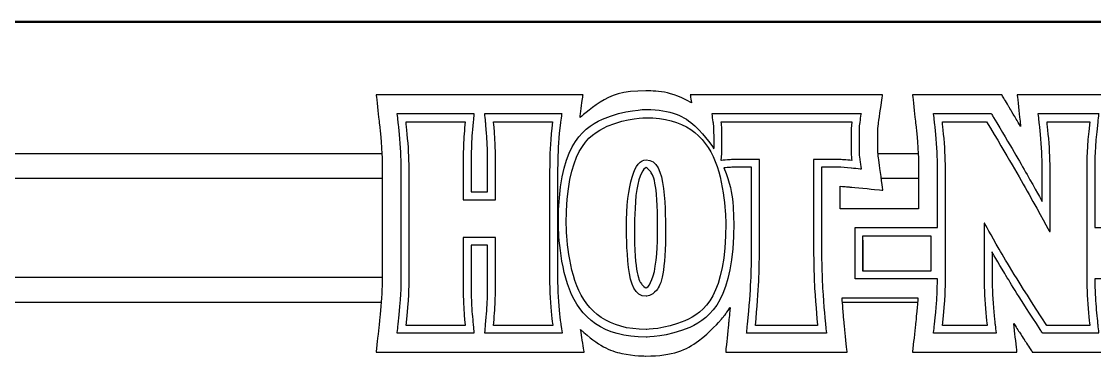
# Model space of a CAD drawing. Header units: metres. Extents: x 5805.4 to 5902.4, y 1788.4 to 1816.4.
# Drawn here: x 5847.326 to 5848.419, y 1791.779 to 1792.12 of the extents above; entities that cross this region are included whole.
import ezdxf

# ---------------------------------------------------------------- set-up
doc = ezdxf.new("R2010")
doc.units = ezdxf.units.M
doc.header["$LTSCALE"] = 0.02
doc.layers.add('A-Cielo Reflejado', color=2, linetype='Continuous')

# ---------------------------------------------------------------- blocks, each defined once
blk = doc.blocks.new('hnr_text')
at = {"color": 8}
for p, q in [((-63.503, -5.269), (-47.834, -5.269)), ((-27.937, -5.269), (-26.325, -5.269)), ((-64.003, -6.269), (-47.802, -6.269)), ((-27.811, -6.269), (-26.297, -6.269)), ((-63.5, -10.242), (-47.814, -10.242)), ((-63.5, -11.242), (-47.858, -11.242)), ((-29.364, -11.242), (-26.328, -11.242))]:
    blk.add_line(p, q, dxfattribs=at)
for p, q in [((-28.531, -9.975), (-28.531, -8.586)), ((-28.531, -8.586), (-28.42, -8.586)), ((-28.42, -8.586), (-28.226, -8.586)), ((-28.226, -8.586), (-25.809, -8.586)), ((-25.809, -8.586), (-25.809, -10.003)), ((-28.531, -8.753), (-28.531, -8.753)), ((-28.531, -8.753), (-28.531, -9.975)), ((-25.809, -8.753), (-25.809, -10.003)), ((-28.531, -10.003), (-28.531, -9.975)), ((-25.809, -10.003), (-28.531, -10.003))]:
    blk.add_line(p, q)
for points, knots in [([(-44.53, -13.248), (-44.53, -13.248), (-48.052, -13.248), (-48.052, -13.248), (-48.052, -13.248), (-48.052, -13.248), (-47.922, -12.058), (-47.922, -12.058), (-47.922, -12.058), (-47.804, -10.972), (-47.805, -10.282), (-47.804, -9.63), (-47.804, -9.63), (-47.804, -9.63), (-47.804, -6.536), (-47.804, -6.536), (-47.804, -6.536), (-47.805, -5.883), (-47.804, -5.193), (-47.922, -4.107), (-47.922, -4.107), (-47.922, -4.107), (-48.052, -2.917), (-48.052, -2.917), (-48.052, -2.917), (-48.052, -2.917), (-44.482, -2.917), (-44.482, -2.917), (-44.482, -2.917), (-44.482, -2.917), (-39.755, -2.917), (-39.755, -2.917), (-39.755, -2.917), (-39.755, -2.917), (-39.873, -3.835), (-39.873, -3.835), (-39.873, -3.835), (-39.116, -3.132), (-38.17, -2.757), (-37.231, -2.757), (-37.231, -2.757), (-36.607, -2.757), (-35.981, -2.923), (-35.409, -3.239), (-35.409, -3.239), (-35.409, -3.239), (-35.454, -2.917), (-35.454, -2.917), (-35.454, -2.917), (-32.884, -2.917), (-30.314, -2.917), (-27.743, -2.917), (-27.743, -2.917), (-27.743, -2.917), (-27.915, -4.141), (-27.915, -4.141), (-27.915, -4.141), (-27.932, -4.247), (-27.937, -4.448), (-27.936, -4.77), (-27.936, -4.77), (-27.937, -5.093), (-27.932, -5.293), (-27.915, -5.4), (-27.915, -5.4), (-27.915, -5.4), (-27.726, -6.748), (-27.726, -6.748), (-27.726, -6.748), (-27.726, -6.748), (-29.081, -6.618), (-29.081, -6.618), (-29.081, -6.618), (-29.19, -6.608), (-29.308, -6.598), (-29.441, -6.59), (-29.441, -6.59), (-29.441, -6.59), (-29.441, -7.502), (-29.441, -7.502), (-29.441, -7.502), (-29.441, -7.502), (-26.295, -7.502), (-26.295, -7.502), (-26.295, -7.502), (-26.295, -7.502), (-26.295, -6.536), (-26.295, -6.536), (-26.295, -6.536), (-26.295, -5.883), (-26.294, -5.193), (-26.413, -4.107), (-26.413, -4.107), (-26.413, -4.107), (-26.543, -2.917), (-26.543, -2.917), (-26.543, -2.917), (-25.349, -2.917), (-24.155, -2.917), (-22.961, -2.917), (-22.961, -2.917), (-22.961, -2.917), (-22.649, -3.442), (-22.649, -3.442), (-22.649, -3.442), (-22.5, -3.691), (-22.353, -3.941), (-22.206, -4.191), (-22.206, -4.191), (-22.208, -4.163), (-22.211, -4.135), (-22.214, -4.107), (-22.214, -4.107), (-22.214, -4.107), (-22.344, -2.917), (-22.344, -2.917), (-22.344, -2.917), (-22.344, -2.917), (-18.237, -2.917), (-18.237, -2.917), (-18.237, -2.917), (-18.237, -2.917), (-18.367, -4.107), (-18.367, -4.107), (-18.367, -4.107), (-18.485, -5.193), (-18.485, -5.883), (-18.485, -6.536), (-18.485, -6.536), (-18.485, -6.536), (-18.485, -7.502), (-18.485, -7.502), (-18.485, -7.502), (-18.485, -7.502), (-15.901, -7.502), (-15.901, -7.502), (-15.901, -7.502), (-15.901, -7.502), (-15.901, -6.714), (-15.901, -6.714), (-15.901, -6.714), (-15.901, -6.062), (-15.9, -5.372), (-16.018, -4.287), (-16.018, -4.287), (-16.018, -4.287), (-16.149, -3.091), (-16.149, -3.091), (-16.149, -3.091), (-16.149, -3.091), (-11.359, -3.115), (-11.359, -3.115), (-11.359, -3.115), (-10.717, -3.116), (-10.115, -3.282), (-9.608, -3.575), (-9.608, -3.575), (-9.608, -3.575), (-9.66, -3.097), (-9.66, -3.097), (-9.66, -3.097), (-9.66, -3.097), (-2.702, -3.097), (-2.702, -3.097), (-2.702, -3.097), (-2.702, -3.097), (-2.702, -3.097), (-2.702, -3.097), (-2.702, -3.097), (-2.702, -3.097), (1.971, -3.097), (1.971, -3.097), (1.971, -3.097), (1.971, -3.097), (2.099, -4.023), (2.099, -4.023), (2.099, -4.023), (2.144, -4.36), (2.289, -4.916), (2.413, -5.378), (2.413, -5.378), (2.413, -5.378), (2.675, -6.34), (2.675, -6.34), (2.675, -6.34), (2.672, -5.788), (2.654, -5.168), (2.558, -4.287), (2.558, -4.287), (2.558, -4.287), (2.428, -3.097), (2.428, -3.097), (2.428, -3.097), (2.428, -3.097), (5.709, -3.097), (5.709, -3.097), (5.709, -3.097), (6.367, -3.098), (6.936, -3.147), (7.473, -3.296), (7.473, -3.296), (7.473, -3.296), (7.395, -3.097), (7.395, -3.097), (7.395, -3.097), (9.146, -3.097), (10.898, -3.097), (12.65, -3.097), (12.65, -3.097), (12.65, -3.097), (17.173, -3.097), (17.173, -3.097), (17.173, -3.097), (17.173, -3.097), (16.41, -4.645), (16.41, -4.645), (16.41, -4.645), (15.633, -6.219), (14.944, -7.817), (14.261, -9.431), (14.261, -9.431), (14.261, -9.431), (14.261, -10.496), (14.261, -10.496), (14.261, -10.496), (14.26, -11.188), (14.356, -11.962), (14.388, -12.228), (14.388, -12.228), (14.388, -12.228), (14.529, -13.431), (14.529, -13.431), (14.529, -13.431), (14.529, -13.431), (9.647, -13.409), (9.647, -13.409), (9.647, -13.409), (9.647, -13.409), (9.788, -12.216), (9.788, -12.216), (9.788, -12.216), (9.814, -11.999), (9.837, -11.807), (9.837, -11.586), (9.837, -11.586), (9.837, -11.586), (9.84, -11.458), (9.84, -11.458), (9.84, -11.458), (9.627, -11.817), (9.359, -12.157), (9.023, -12.456), (9.023, -12.456), (8.478, -12.937), (7.85, -13.157), (7.276, -13.281), (7.276, -13.281), (6.699, -13.403), (6.154, -13.426), (5.72, -13.426), (5.72, -13.426), (5.72, -13.426), (4.822, -13.426), (4.822, -13.426), (4.822, -13.426), (4.822, -13.426), (4.822, -13.426), (4.822, -13.426), (4.822, -13.426), (4.822, -13.426), (-0.037, -13.426), (-0.037, -13.426), (-0.037, -13.426), (-0.037, -13.426), (-0.211, -12.567), (-0.211, -12.567), (-0.211, -12.567), (-0.236, -12.444), (-0.273, -12.265), (-0.327, -12.039), (-0.327, -12.039), (-0.327, -12.039), (-0.558, -12.039), (-0.558, -12.039), (-0.558, -12.039), (-0.598, -12.222), (-0.623, -12.38), (-0.648, -12.528), (-0.648, -12.528), (-0.648, -12.528), (-0.796, -13.426), (-0.796, -13.426), (-0.796, -13.426), (-0.796, -13.426), (-2.408, -13.426), (-2.408, -13.426), (-2.408, -13.426), (-2.408, -13.426), (-2.408, -13.426), (-2.408, -13.426), (-2.408, -13.426), (-2.408, -13.426), (-9.66, -13.426), (-9.66, -13.426), (-9.66, -13.426), (-9.66, -13.426), (-9.66, -13.426), (-9.66, -13.426), (-9.66, -13.426), (-9.66, -13.426), (-12.15, -13.426), (-12.15, -13.426), (-12.15, -13.426), (-12.15, -13.426), (-16.149, -13.426), (-16.149, -13.426), (-16.149, -13.426), (-16.149, -13.426), (-16.018, -12.236), (-16.018, -12.236), (-16.018, -12.236), (-15.97, -11.789), (-15.941, -11.408), (-15.924, -11.07), (-15.924, -11.07), (-15.924, -11.07), (-18.452, -11.07), (-18.452, -11.07), (-18.452, -11.07), (-18.434, -11.363), (-18.408, -11.687), (-18.367, -12.057), (-18.367, -12.057), (-18.367, -12.057), (-18.237, -13.248), (-18.237, -13.248), (-18.237, -13.248), (-18.237, -13.248), (-21.739, -13.248), (-21.739, -13.248), (-21.739, -13.248), (-21.739, -13.248), (-22.057, -12.761), (-22.057, -12.761), (-22.057, -12.761), (-22.204, -12.534), (-22.345, -12.317), (-22.478, -12.108), (-22.478, -12.108), (-22.478, -12.108), (-22.354, -13.248), (-22.354, -13.248), (-22.354, -13.248), (-22.354, -13.248), (-26.543, -13.248), (-26.543, -13.248), (-26.543, -13.248), (-26.543, -13.248), (-26.413, -12.057), (-26.413, -12.057), (-26.413, -12.057), (-26.372, -11.687), (-26.346, -11.363), (-26.328, -11.07), (-26.328, -11.07), (-26.328, -11.07), (-29.364, -11.07), (-29.364, -11.07), (-29.364, -11.07), (-29.343, -11.398), (-29.316, -11.728), (-29.282, -12.067), (-29.282, -12.067), (-29.282, -12.067), (-29.163, -13.248), (-29.163, -13.248), (-29.163, -13.248), (-29.163, -13.248), (-34.034, -13.248), (-34.034, -13.248), (-34.034, -13.248), (-34.034, -13.248), (-33.915, -12.066), (-33.915, -12.066), (-33.915, -12.066), (-33.894, -11.861), (-33.876, -11.658), (-33.86, -11.457), (-33.86, -11.457), (-33.982, -11.646), (-34.114, -11.822), (-34.257, -11.986), (-34.257, -11.986), (-35.057, -12.911), (-36.148, -13.408), (-37.231, -13.408), (-37.231, -13.408), (-38.211, -13.408), (-39.137, -13.002), (-39.851, -12.35), (-39.851, -12.35), (-39.851, -12.35), (-39.709, -13.248), (-39.709, -13.248), (-39.709, -13.248), (-39.709, -13.248), (-44.53, -13.248), (-44.53, -13.248)], [0, 0, 0, 0, 0.009804, 0.009804, 0.009804, 0.014706, 0.019608, 0.019608, 0.019608, 0.02451, 0.029412, 0.029412, 0.029412, 0.034314, 0.039216, 0.039216, 0.039216, 0.044118, 0.04902, 0.04902, 0.04902, 0.053922, 0.058824, 0.058824, 0.058824, 0.063725, 0.068627, 0.068627, 0.068627, 0.073529, 0.078431, 0.078431, 0.078431, 0.083333, 0.088235, 0.088235, 0.088235, 0.093137, 0.098039, 0.098039, 0.098039, 0.102941, 0.107843, 0.107843, 0.107843, 0.112745, 0.117647, 0.117647, 0.117647, 0.122549, 0.127451, 0.127451, 0.127451, 0.132353, 0.137255, 0.137255, 0.137255, 0.142157, 0.147059, 0.147059, 0.147059, 0.151961, 0.156863, 0.156863, 0.156863, 0.161765, 0.166667, 0.166667, 0.166667, 0.171569, 0.176471, 0.176471, 0.176471, 0.181373, 0.186275, 0.186275, 0.186275, 0.191176, 0.196078, 0.196078, 0.196078, 0.20098, 0.205882, 0.205882, 0.205882, 0.210784, 0.215686, 0.215686, 0.215686, 0.220588, 0.22549, 0.22549, 0.22549, 0.230392, 0.235294, 0.235294, 0.235294, 0.240196, 0.245098, 0.245098, 0.245098, 0.25, 0.254902, 0.254902, 0.254902, 0.259804, 0.264706, 0.264706, 0.264706, 0.269608, 0.27451, 0.27451, 0.27451, 0.279412, 0.284314, 0.284314, 0.284314, 0.289216, 0.294118, 0.294118, 0.294118, 0.29902, 0.303922, 0.303922, 0.303922, 0.308824, 0.313725, 0.313725, 0.313725, 0.318627, 0.323529, 0.323529, 0.323529, 0.328431, 0.333333, 0.333333, 0.333333, 0.338235, 0.343137, 0.343137, 0.343137, 0.348039, 0.352941, 0.352941, 0.352941, 0.357843, 0.362745, 0.362745, 0.362745, 0.367647, 0.372549, 0.372549, 0.372549, 0.377451, 0.382353, 0.382353, 0.382353, 0.387255, 0.392157, 0.392157, 0.392157, 0.397059, 0.401961, 0.401961, 0.401961, 0.406863, 0.411765, 0.411765, 0.411765, 0.416667, 0.421569, 0.421569, 0.421569, 0.426471, 0.431373, 0.431373, 0.431373, 0.436275, 0.441176, 0.441176, 0.441176, 0.446078, 0.45098, 0.45098, 0.45098, 0.455882, 0.460784, 0.460784, 0.460784, 0.465686, 0.470588, 0.470588, 0.470588, 0.47549, 0.480392, 0.480392, 0.480392, 0.485294, 0.490196, 0.490196, 0.490196, 0.495098, 0.5, 0.5, 0.5, 0.504902, 0.509804, 0.509804, 0.509804, 0.514706, 0.519608, 0.519608, 0.519608, 0.52451, 0.529412, 0.529412, 0.529412, 0.534314, 0.539216, 0.539216, 0.539216, 0.544118, 0.54902, 0.54902, 0.54902, 0.553922, 0.558824, 0.558824, 0.558824, 0.563725, 0.568627, 0.568627, 0.568627, 0.573529, 0.578431, 0.578431, 0.578431, 0.583333, 0.588235, 0.588235, 0.588235, 0.593137, 0.598039, 0.598039, 0.598039, 0.602941, 0.607843, 0.607843, 0.607843, 0.612745, 0.617647, 0.617647, 0.617647, 0.622549, 0.627451, 0.627451, 0.627451, 0.632353, 0.637255, 0.637255, 0.637255, 0.642157, 0.647059, 0.647059, 0.647059, 0.651961, 0.656863, 0.656863, 0.656863, 0.661765, 0.666667, 0.666667, 0.666667, 0.671569, 0.676471, 0.676471, 0.676471, 0.681373, 0.686275, 0.686275, 0.686275, 0.691176, 0.696078, 0.696078, 0.696078, 0.70098, 0.705882, 0.705882, 0.705882, 0.710784, 0.715686, 0.715686, 0.715686, 0.720588, 0.72549, 0.72549, 0.72549, 0.730392, 0.735294, 0.735294, 0.735294, 0.740196, 0.745098, 0.745098, 0.745098, 0.75, 0.754902, 0.754902, 0.754902, 0.759804, 0.764706, 0.764706, 0.764706, 0.769608, 0.77451, 0.77451, 0.77451, 0.779412, 0.784314, 0.784314, 0.784314, 0.789216, 0.794118, 0.794118, 0.794118, 0.79902, 0.803922, 0.803922, 0.803922, 0.808824, 0.813725, 0.813725, 0.813725, 0.818627, 0.823529, 0.823529, 0.823529, 0.828431, 0.833333, 0.833333, 0.833333, 0.838235, 0.843137, 0.843137, 0.843137, 0.848039, 0.852941, 0.852941, 0.852941, 0.857843, 0.862745, 0.862745, 0.862745, 0.867647, 0.872549, 0.872549, 0.872549, 0.877451, 0.882353, 0.882353, 0.882353, 0.887255, 0.892157, 0.892157, 0.892157, 0.897059, 0.901961, 0.901961, 0.901961, 0.906863, 0.911765, 0.911765, 0.911765, 0.916667, 0.921569, 0.921569, 0.921569, 0.926471, 0.931373, 0.931373, 0.931373, 0.936275, 0.941176, 0.941176, 0.941176, 0.946078, 0.95098, 0.95098, 0.95098, 0.955882, 0.960784, 0.960784, 0.960784, 0.965686, 0.970588, 0.970588, 0.970588, 0.97549, 0.980392, 0.980392, 0.980392, 0.985294, 0.990196, 0.990196, 0.990196, 0.995098, 1, 1, 1, 1]), ([(-37.229, -3.837), (-37.229, -3.837), (-37.229, -3.837), (-37.229, -3.837), (-37.229, -3.837), (-38.735, -3.837), (-40.426, -5.223), (-40.426, -8.089), (-40.426, -8.089), (-40.426, -10.954), (-38.735, -12.341), (-37.229, -12.341), (-37.229, -12.341), (-35.723, -12.341), (-34.031, -10.954), (-34.031, -8.089), (-34.031, -8.089), (-34.031, -5.223), (-35.723, -3.837), (-37.229, -3.837)], [0, 0, 0, 0, 0.2, 0.2, 0.2, 0.3, 0.4, 0.4, 0.4, 0.5, 0.6, 0.6, 0.6, 0.7, 0.8, 0.8, 0.8, 0.9, 1, 1, 1, 1]), ([(-41.097, -6.541), (-41.097, -6.541), (-41.097, -6.541), (-41.097, -6.541), (-41.097, -6.541), (-41.097, -5.602), (-41.066, -4.719), (-40.973, -3.997), (-40.973, -3.997), (-40.973, -3.997), (-43.346, -3.997), (-43.346, -3.997), (-43.346, -3.997), (-43.315, -4.318), (-43.263, -4.983), (-43.263, -5.602), (-43.263, -5.602), (-43.263, -5.602), (-43.263, -7.137), (-43.263, -7.137), (-43.263, -7.137), (-43.263, -7.137), (-44.563, -7.137), (-44.563, -7.137), (-44.563, -7.137), (-44.563, -7.137), (-44.563, -5.602), (-44.563, -5.602), (-44.563, -5.602), (-44.563, -4.983), (-44.511, -4.318), (-44.48, -3.997), (-44.48, -3.997), (-44.48, -3.997), (-46.853, -3.997), (-46.853, -3.997), (-46.853, -3.997), (-46.729, -5.132), (-46.729, -5.888), (-46.729, -6.541), (-46.729, -6.541), (-46.729, -6.541), (-46.729, -9.636), (-46.729, -9.636), (-46.729, -9.636), (-46.729, -10.289), (-46.729, -11.046), (-46.853, -12.18), (-46.853, -12.18), (-46.853, -12.18), (-44.48, -12.18), (-44.48, -12.18), (-44.48, -12.18), (-44.511, -11.859), (-44.563, -11.195), (-44.563, -10.575), (-44.563, -10.575), (-44.563, -10.575), (-44.563, -8.65), (-44.563, -8.65), (-44.563, -8.65), (-44.563, -8.65), (-43.263, -8.65), (-43.263, -8.65), (-43.263, -8.65), (-43.263, -8.65), (-43.263, -10.575), (-43.263, -10.575), (-43.263, -10.575), (-43.263, -11.195), (-43.315, -11.859), (-43.346, -12.18), (-43.346, -12.18), (-43.346, -12.18), (-40.963, -12.18), (-40.963, -12.18), (-40.963, -12.18), (-41.097, -11.333), (-41.097, -10.197), (-41.097, -9.636), (-41.097, -9.636), (-41.097, -9.636), (-41.097, -6.541), (-41.097, -6.541)], [0, 0, 0, 0, 0.047619, 0.047619, 0.047619, 0.071429, 0.095238, 0.095238, 0.095238, 0.119048, 0.142857, 0.142857, 0.142857, 0.166667, 0.190476, 0.190476, 0.190476, 0.214286, 0.238095, 0.238095, 0.238095, 0.261905, 0.285714, 0.285714, 0.285714, 0.309524, 0.333333, 0.333333, 0.333333, 0.357143, 0.380952, 0.380952, 0.380952, 0.404762, 0.428571, 0.428571, 0.428571, 0.452381, 0.47619, 0.47619, 0.47619, 0.5, 0.52381, 0.52381, 0.52381, 0.547619, 0.571429, 0.571429, 0.571429, 0.595238, 0.619048, 0.619048, 0.619048, 0.642857, 0.666667, 0.666667, 0.666667, 0.690476, 0.714286, 0.714286, 0.714286, 0.738095, 0.761905, 0.761905, 0.761905, 0.785714, 0.809524, 0.809524, 0.809524, 0.833333, 0.857143, 0.857143, 0.857143, 0.880952, 0.904762, 0.904762, 0.904762, 0.928571, 0.952381, 0.952381, 0.952381, 0.97619, 1, 1, 1, 1]), ([(-34.216, -3.997), (-34.216, -3.997), (-34.216, -3.997), (-34.216, -3.997), (-34.216, -3.997), (-34.185, -4.215), (-34.185, -4.455), (-34.185, -4.777), (-34.185, -4.777), (-34.185, -5.097), (-34.185, -5.338), (-34.216, -5.556), (-34.216, -5.556), (-33.979, -5.533), (-33.68, -5.51), (-33.287, -5.51), (-33.287, -5.51), (-33.287, -5.51), (-32.679, -5.51), (-32.679, -5.51), (-32.679, -5.51), (-32.679, -5.51), (-32.679, -7.733), (-32.679, -7.733), (-32.679, -7.733), (-32.679, -9.269), (-32.69, -10.645), (-32.844, -12.18), (-32.844, -12.18), (-32.844, -12.18), (-30.348, -12.18), (-30.348, -12.18), (-30.348, -12.18), (-30.502, -10.645), (-30.513, -9.269), (-30.513, -7.733), (-30.513, -7.733), (-30.513, -7.733), (-30.513, -5.51), (-30.513, -5.51), (-30.513, -5.51), (-30.513, -5.51), (-29.904, -5.51), (-29.904, -5.51), (-29.904, -5.51), (-29.512, -5.51), (-29.213, -5.533), (-28.976, -5.556), (-28.976, -5.556), (-29.007, -5.338), (-29.007, -5.097), (-29.007, -4.777), (-29.007, -4.777), (-29.007, -4.455), (-29.007, -4.215), (-28.976, -3.997), (-28.976, -3.997), (-28.976, -3.997), (-34.216, -3.997), (-34.216, -3.997)], [0, 0, 0, 0, 0.066667, 0.066667, 0.066667, 0.1, 0.133333, 0.133333, 0.133333, 0.166667, 0.2, 0.2, 0.2, 0.233333, 0.266667, 0.266667, 0.266667, 0.3, 0.333333, 0.333333, 0.333333, 0.366667, 0.4, 0.4, 0.4, 0.433333, 0.466667, 0.466667, 0.466667, 0.5, 0.533333, 0.533333, 0.533333, 0.566667, 0.6, 0.6, 0.6, 0.633333, 0.666667, 0.666667, 0.666667, 0.7, 0.733333, 0.733333, 0.733333, 0.766667, 0.8, 0.8, 0.8, 0.833333, 0.866667, 0.866667, 0.866667, 0.9, 0.933333, 0.933333, 0.933333, 0.966667, 1, 1, 1, 1]), ([(-19.433, -3.997), (-19.433, -3.997), (-19.433, -3.997), (-19.433, -3.997), (-19.433, -3.997), (-19.433, -3.997), (-21.145, -3.997), (-21.145, -3.997), (-21.145, -3.997), (-21.021, -5.132), (-21.021, -5.888), (-21.021, -6.541), (-21.021, -6.541), (-21.021, -6.541), (-21.021, -8.41), (-21.021, -8.41), (-21.021, -8.41), (-21.021, -8.41), (-21.042, -8.41), (-21.042, -8.41), (-21.042, -8.41), (-21.857, -6.919), (-22.702, -5.453), (-23.569, -3.997), (-23.569, -3.997), (-23.569, -3.997), (-25.343, -3.997), (-25.343, -3.997), (-25.343, -3.997), (-25.219, -5.132), (-25.219, -5.888), (-25.219, -6.541), (-25.219, -6.541), (-25.219, -6.541), (-25.219, -9.636), (-25.219, -9.636), (-25.219, -9.636), (-25.219, -10.289), (-25.219, -11.046), (-25.343, -12.18), (-25.343, -12.18), (-25.343, -12.18), (-23.548, -12.18), (-23.548, -12.18), (-23.548, -12.18), (-23.672, -11.046), (-23.672, -10.289), (-23.672, -9.636), (-23.672, -9.636), (-23.672, -9.636), (-23.672, -8.077), (-23.672, -8.077), (-23.672, -8.077), (-23.672, -8.077), (-23.652, -8.077), (-23.652, -8.077), (-23.652, -8.077), (-23.105, -9.052), (-22.403, -10.266), (-21.155, -12.18), (-21.155, -12.18), (-21.155, -12.18), (-19.433, -12.18), (-19.433, -12.18), (-19.433, -12.18), (-19.556, -11.046), (-19.556, -10.289), (-19.556, -9.636), (-19.556, -9.636), (-19.556, -9.636), (-19.556, -6.541), (-19.556, -6.541), (-19.556, -6.541), (-19.556, -5.888), (-19.556, -5.132), (-19.433, -3.997)], [0, 0, 0, 0, 0.052632, 0.052632, 0.052632, 0.078947, 0.105263, 0.105263, 0.105263, 0.131579, 0.157895, 0.157895, 0.157895, 0.184211, 0.210526, 0.210526, 0.210526, 0.236842, 0.263158, 0.263158, 0.263158, 0.289474, 0.315789, 0.315789, 0.315789, 0.342105, 0.368421, 0.368421, 0.368421, 0.394737, 0.421053, 0.421053, 0.421053, 0.447368, 0.473684, 0.473684, 0.473684, 0.5, 0.526316, 0.526316, 0.526316, 0.552632, 0.578947, 0.578947, 0.578947, 0.605263, 0.631579, 0.631579, 0.631579, 0.657895, 0.684211, 0.684211, 0.684211, 0.710526, 0.736842, 0.736842, 0.736842, 0.763158, 0.789474, 0.789474, 0.789474, 0.815789, 0.842105, 0.842105, 0.842105, 0.868421, 0.894737, 0.894737, 0.894737, 0.921053, 0.947368, 0.947368, 0.947368, 0.973684, 1, 1, 1, 1]), ([(-37.229, -5.53), (-37.672, -5.53), (-38.013, -6.47), (-38.013, -8.269), (-38.013, -8.269), (-38.013, -10.069), (-37.672, -11.008), (-37.229, -11.008), (-37.229, -11.008), (-36.785, -11.008), (-36.445, -10.069), (-36.445, -8.269), (-36.445, -8.269), (-36.445, -6.47), (-36.785, -5.53), (-37.229, -5.53)], [0, 0, 0, 0, 0.25, 0.25, 0.25, 0.375, 0.5, 0.5, 0.5, 0.625, 0.75, 0.75, 0.75, 0.875, 1, 1, 1, 1])]:
    blk.add_open_spline(points, degree=3, knots=knots)
for points, knots in [([(-40.777, -9.625), (-40.777, -9.625), (-40.777, -6.531), (-40.777, -6.531), (-40.777, -6.531), (-40.777, -5.48), (-40.738, -4.661), (-40.656, -4.027), (-40.656, -4.027), (-40.656, -4.027), (-40.61, -3.668), (-40.61, -3.668), (-40.61, -3.668), (-40.61, -3.668), (-40.972, -3.668), (-40.972, -3.668), (-40.972, -3.668), (-40.972, -3.668), (-43.695, -3.668), (-43.695, -3.668), (-43.695, -3.668), (-43.695, -3.668), (-43.661, -4.018), (-43.661, -4.018), (-43.661, -4.018), (-43.622, -4.423), (-43.58, -5.049), (-43.58, -5.591), (-43.58, -5.591), (-43.58, -5.591), (-43.58, -6.409), (-43.58, -6.809), (-43.58, -6.809), (-43.825, -6.809), (-43.998, -6.809), (-44.243, -6.809), (-44.243, -6.809), (-44.243, -6.409), (-44.243, -5.591), (-44.243, -5.591), (-44.243, -5.591), (-44.243, -5.053), (-44.201, -4.425), (-44.162, -4.017), (-44.162, -4.017), (-44.162, -4.017), (-44.129, -3.668), (-44.129, -3.668), (-44.129, -3.668), (-44.129, -3.668), (-47.206, -3.668), (-47.206, -3.668), (-47.206, -3.668), (-47.206, -3.668), (-47.168, -4.021), (-47.168, -4.021), (-47.168, -4.021), (-47.046, -5.139), (-47.046, -5.879), (-47.046, -6.531), (-47.046, -6.531), (-47.046, -6.531), (-47.046, -9.625), (-47.046, -9.625), (-47.046, -9.625), (-47.046, -10.279), (-47.046, -11.018), (-47.168, -12.135), (-47.168, -12.135), (-47.168, -12.135), (-47.206, -12.489), (-47.206, -12.489), (-47.206, -12.489), (-47.206, -12.489), (-44.129, -12.489), (-44.129, -12.489), (-44.129, -12.489), (-44.129, -12.489), (-44.162, -12.14), (-44.162, -12.14), (-44.162, -12.14), (-44.181, -11.941), (-44.243, -11.242), (-44.243, -10.565), (-44.243, -10.565), (-44.243, -10.565), (-44.243, -9.402), (-44.243, -8.958), (-44.243, -8.958), (-43.998, -8.958), (-43.825, -8.958), (-43.58, -8.958), (-43.58, -8.958), (-43.58, -9.402), (-43.58, -10.565), (-43.58, -10.565), (-43.58, -10.565), (-43.58, -11.107), (-43.622, -11.733), (-43.661, -12.139), (-43.661, -12.139), (-43.661, -12.139), (-43.695, -12.489), (-43.695, -12.489), (-43.695, -12.489), (-43.695, -12.489), (-40.589, -12.489), (-40.589, -12.489), (-40.589, -12.489), (-40.589, -12.489), (-40.647, -12.12), (-40.647, -12.12), (-40.647, -12.12), (-40.777, -11.297), (-40.777, -10.168), (-40.777, -9.625)], [0, 0, 0, 0, 0.034483, 0.034483, 0.034483, 0.051724, 0.068966, 0.068966, 0.068966, 0.086207, 0.103448, 0.103448, 0.103448, 0.12069, 0.137931, 0.137931, 0.137931, 0.155172, 0.172414, 0.172414, 0.172414, 0.189655, 0.206897, 0.206897, 0.206897, 0.224138, 0.241379, 0.241379, 0.241379, 0.258621, 0.275862, 0.275862, 0.275862, 0.293103, 0.310345, 0.310345, 0.310345, 0.327586, 0.344828, 0.344828, 0.344828, 0.362069, 0.37931, 0.37931, 0.37931, 0.396552, 0.413793, 0.413793, 0.413793, 0.431034, 0.448276, 0.448276, 0.448276, 0.465517, 0.482759, 0.482759, 0.482759, 0.5, 0.517241, 0.517241, 0.517241, 0.534483, 0.551724, 0.551724, 0.551724, 0.568966, 0.586207, 0.586207, 0.586207, 0.603448, 0.62069, 0.62069, 0.62069, 0.637931, 0.655172, 0.655172, 0.655172, 0.672414, 0.689655, 0.689655, 0.689655, 0.706897, 0.724138, 0.724138, 0.724138, 0.741379, 0.758621, 0.758621, 0.758621, 0.775862, 0.793103, 0.793103, 0.793103, 0.810345, 0.827586, 0.827586, 0.827586, 0.844828, 0.862069, 0.862069, 0.862069, 0.87931, 0.896552, 0.896552, 0.896552, 0.913793, 0.931034, 0.931034, 0.931034, 0.948276, 0.965517, 0.965517, 0.965517, 0.982759, 1, 1, 1, 1]), ([(-28.659, -5.5), (-28.687, -5.305), (-28.687, -5.079), (-28.687, -4.766), (-28.687, -4.766), (-28.687, -4.453), (-28.687, -4.227), (-28.659, -4.032), (-28.659, -4.032), (-28.659, -4.032), (-28.607, -3.668), (-28.607, -3.668), (-28.607, -3.668), (-28.607, -3.668), (-28.975, -3.668), (-28.975, -3.668), (-28.975, -3.668), (-28.975, -3.668), (-34.581, -3.668), (-34.581, -3.668), (-34.581, -3.668), (-34.581, -3.668), (-34.53, -4.032), (-34.53, -4.032), (-34.53, -4.032), (-34.502, -4.227), (-34.502, -4.453), (-34.502, -4.766), (-34.502, -4.766), (-34.502, -4.884), (-34.502, -4.989), (-34.503, -5.085), (-34.503, -5.085), (-35.182, -4.043), (-36.208, -3.508), (-37.227, -3.508), (-37.227, -3.508), (-38.975, -3.508), (-40.743, -5.078), (-40.743, -8.078), (-40.743, -8.078), (-40.743, -11.079), (-38.975, -12.649), (-37.227, -12.649), (-37.227, -12.649), (-35.48, -12.649), (-33.712, -11.079), (-33.712, -8.078), (-33.712, -8.078), (-33.712, -7.219), (-33.857, -6.477), (-34.105, -5.855), (-34.105, -5.855), (-33.9, -5.837), (-33.629, -5.818), (-33.286, -5.818), (-33.286, -5.818), (-33.286, -5.818), (-33.141, -5.818), (-32.996, -5.818), (-32.996, -5.818), (-32.996, -6.285), (-32.996, -7.723), (-32.996, -7.723), (-32.996, -7.723), (-32.996, -9.307), (-33.008, -10.637), (-33.16, -12.138), (-33.16, -12.138), (-33.16, -12.138), (-33.194, -12.489), (-33.194, -12.489), (-33.194, -12.489), (-33.194, -12.489), (-29.994, -12.489), (-29.994, -12.489), (-29.994, -12.489), (-29.994, -12.489), (-30.03, -12.138), (-30.03, -12.138), (-30.03, -12.138), (-30.181, -10.636), (-30.193, -9.306), (-30.193, -7.723), (-30.193, -7.723), (-30.193, -7.723), (-30.193, -6.285), (-30.193, -5.818), (-30.193, -5.818), (-30.048, -5.818), (-29.902, -5.818), (-29.902, -5.818), (-29.902, -5.818), (-29.513, -5.818), (-29.219, -5.842), (-29.005, -5.863), (-29.005, -5.863), (-29.005, -5.863), (-28.602, -5.901), (-28.602, -5.901), (-28.602, -5.901), (-28.602, -5.901), (-28.659, -5.5), (-28.659, -5.5)], [0, 0, 0, 0, 0.038462, 0.038462, 0.038462, 0.057692, 0.076923, 0.076923, 0.076923, 0.096154, 0.115385, 0.115385, 0.115385, 0.134615, 0.153846, 0.153846, 0.153846, 0.173077, 0.192308, 0.192308, 0.192308, 0.211538, 0.230769, 0.230769, 0.230769, 0.25, 0.269231, 0.269231, 0.269231, 0.288462, 0.307692, 0.307692, 0.307692, 0.326923, 0.346154, 0.346154, 0.346154, 0.365385, 0.384615, 0.384615, 0.384615, 0.403846, 0.423077, 0.423077, 0.423077, 0.442308, 0.461538, 0.461538, 0.461538, 0.480769, 0.5, 0.5, 0.5, 0.519231, 0.538462, 0.538462, 0.538462, 0.557692, 0.576923, 0.576923, 0.576923, 0.596154, 0.615385, 0.615385, 0.615385, 0.634615, 0.653846, 0.653846, 0.653846, 0.673077, 0.692308, 0.692308, 0.692308, 0.711538, 0.730769, 0.730769, 0.730769, 0.75, 0.769231, 0.769231, 0.769231, 0.788462, 0.807692, 0.807692, 0.807692, 0.826923, 0.846154, 0.846154, 0.846154, 0.865385, 0.884615, 0.884615, 0.884615, 0.903846, 0.923077, 0.923077, 0.923077, 0.942308, 0.961538, 0.961538, 0.961538, 0.980769, 1, 1, 1, 1]), ([(-15.936, -8.253), (-15.936, -8.253), (-16.254, -8.253), (-16.254, -8.253), (-16.254, -8.253), (-16.254, -8.253), (-19.236, -8.253), (-19.236, -8.253), (-19.236, -8.253), (-19.236, -8.253), (-19.236, -6.531), (-19.236, -6.531), (-19.236, -6.531), (-19.236, -5.879), (-19.236, -5.139), (-19.115, -4.021), (-19.115, -4.021), (-19.115, -4.021), (-19.076, -3.668), (-19.076, -3.668), (-19.076, -3.668), (-19.076, -3.668), (-19.431, -3.668), (-19.431, -3.668), (-19.431, -3.668), (-19.431, -3.668), (-21.499, -3.668), (-21.499, -3.668), (-21.499, -3.668), (-21.499, -3.668), (-21.46, -4.021), (-21.46, -4.021), (-21.46, -4.021), (-21.338, -5.139), (-21.338, -5.879), (-21.338, -6.531), (-21.338, -6.531), (-21.338, -6.531), (-21.338, -6.894), (-21.338, -7.204), (-21.338, -7.204), (-21.937, -6.135), (-22.582, -5.02), (-23.294, -3.824), (-23.294, -3.824), (-23.294, -3.824), (-23.387, -3.668), (-23.387, -3.668), (-23.387, -3.668), (-23.387, -3.668), (-25.697, -3.668), (-25.697, -3.668), (-25.697, -3.668), (-25.697, -3.668), (-25.659, -4.021), (-25.659, -4.021), (-25.659, -4.021), (-25.536, -5.139), (-25.536, -5.879), (-25.536, -6.531), (-25.536, -6.531), (-25.536, -6.531), (-25.536, -8.253), (-25.536, -8.253), (-25.536, -8.253), (-25.536, -8.253), (-25.796, -8.253), (-25.796, -8.253), (-25.796, -8.253), (-25.796, -8.253), (-28.837, -8.253), (-28.837, -8.253), (-28.837, -8.253), (-28.837, -8.253), (-28.837, -10.311), (-28.837, -10.311), (-28.837, -10.311), (-28.837, -10.311), (-25.541, -10.311), (-25.541, -10.311), (-25.541, -10.311), (-25.55, -10.808), (-25.577, -11.387), (-25.659, -12.135), (-25.659, -12.135), (-25.659, -12.135), (-25.697, -12.489), (-25.697, -12.489), (-25.697, -12.489), (-25.697, -12.489), (-23.192, -12.489), (-23.192, -12.489), (-23.192, -12.489), (-23.192, -12.489), (-23.231, -12.135), (-23.231, -12.135), (-23.231, -12.135), (-23.353, -11.018), (-23.353, -10.279), (-23.353, -9.625), (-23.353, -9.625), (-23.353, -9.625), (-23.353, -9.38), (-23.353, -9.229), (-23.353, -9.229), (-22.873, -10.053), (-22.275, -11.034), (-21.42, -12.344), (-21.42, -12.344), (-21.42, -12.344), (-21.326, -12.489), (-21.326, -12.489), (-21.326, -12.489), (-21.326, -12.489), (-19.076, -12.489), (-19.076, -12.489), (-19.076, -12.489), (-19.076, -12.489), (-19.115, -12.135), (-19.115, -12.135), (-19.115, -12.135), (-19.197, -11.387), (-19.223, -10.808), (-19.232, -10.311), (-19.232, -10.311), (-19.232, -10.311), (-15.936, -10.311), (-15.936, -10.311), (-15.936, -10.311), (-15.936, -10.311), (-15.936, -8.253), (-15.936, -8.253)], [0, 0, 0, 0, 0.030303, 0.030303, 0.030303, 0.045455, 0.060606, 0.060606, 0.060606, 0.075758, 0.090909, 0.090909, 0.090909, 0.106061, 0.121212, 0.121212, 0.121212, 0.136364, 0.151515, 0.151515, 0.151515, 0.166667, 0.181818, 0.181818, 0.181818, 0.19697, 0.212121, 0.212121, 0.212121, 0.227273, 0.242424, 0.242424, 0.242424, 0.257576, 0.272727, 0.272727, 0.272727, 0.287879, 0.30303, 0.30303, 0.30303, 0.318182, 0.333333, 0.333333, 0.333333, 0.348485, 0.363636, 0.363636, 0.363636, 0.378788, 0.393939, 0.393939, 0.393939, 0.409091, 0.424242, 0.424242, 0.424242, 0.439394, 0.454545, 0.454545, 0.454545, 0.469697, 0.484848, 0.484848, 0.484848, 0.5, 0.515152, 0.515152, 0.515152, 0.530303, 0.545455, 0.545455, 0.545455, 0.560606, 0.575758, 0.575758, 0.575758, 0.590909, 0.606061, 0.606061, 0.606061, 0.621212, 0.636364, 0.636364, 0.636364, 0.651515, 0.666667, 0.666667, 0.666667, 0.681818, 0.69697, 0.69697, 0.69697, 0.712121, 0.727273, 0.727273, 0.727273, 0.742424, 0.757576, 0.757576, 0.757576, 0.772727, 0.787879, 0.787879, 0.787879, 0.80303, 0.818182, 0.818182, 0.818182, 0.833333, 0.848485, 0.848485, 0.848485, 0.863636, 0.878788, 0.878788, 0.878788, 0.893939, 0.909091, 0.909091, 0.909091, 0.924242, 0.939394, 0.939394, 0.939394, 0.954545, 0.969697, 0.969697, 0.969697, 0.984848, 1, 1, 1, 1]), ([(-37.229, -10.679), (-37.229, -10.679), (-37.229, -10.679), (-37.229, -10.679), (-37.229, -10.679), (-37.319, -10.655), (-37.693, -10.146), (-37.693, -8.259), (-37.693, -8.259), (-37.693, -6.382), (-37.323, -5.869), (-37.227, -5.838), (-37.227, -5.838), (-37.132, -5.869), (-36.762, -6.382), (-36.762, -8.259), (-36.762, -8.259), (-36.762, -10.146), (-37.136, -10.655), (-37.229, -10.679)], [0, 0, 0, 0, 0.2, 0.2, 0.2, 0.3, 0.4, 0.4, 0.4, 0.5, 0.6, 0.6, 0.6, 0.7, 0.8, 0.8, 0.8, 0.9, 1, 1, 1, 1])]:
    blk.add_open_spline(points, degree=3, knots=knots, dxfattribs=at)
blk = doc.blocks.new('HNR_ZONE')
blk.add_line((-12, 118), (115, 118))
blk.add_blockref('hnr_text', (51.5, 118))

msp = doc.modelspace()

# ---------------------------------------------------------------- linework, layer by layer
at = {"layer": 'A-Cielo Reflejado'}
msp.add_lwpolyline([(5852.8301, 1792.1203), (5844.4747, 1792.1203)], dxfattribs=at)

# ---------------------------------------------------------------- next in the draw order: block references
at = {"xscale": 0.02539583333333333, "yscale": 0.02539583333333333, "zscale": 0.02539583333333333}
msp.add_blockref('HNR_ZONE', (5847.5999, 1789.1229), dxfattribs=at)

doc.saveas('drawing.dxf')
